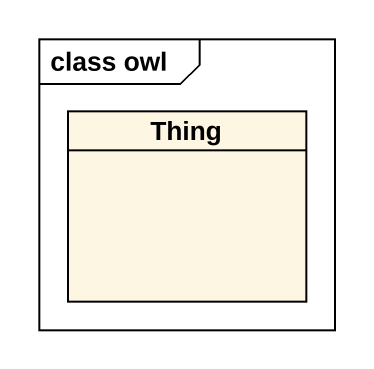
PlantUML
@startuml
mainframe class owl
hide circle
hide empty members
class Thing
@enduml
